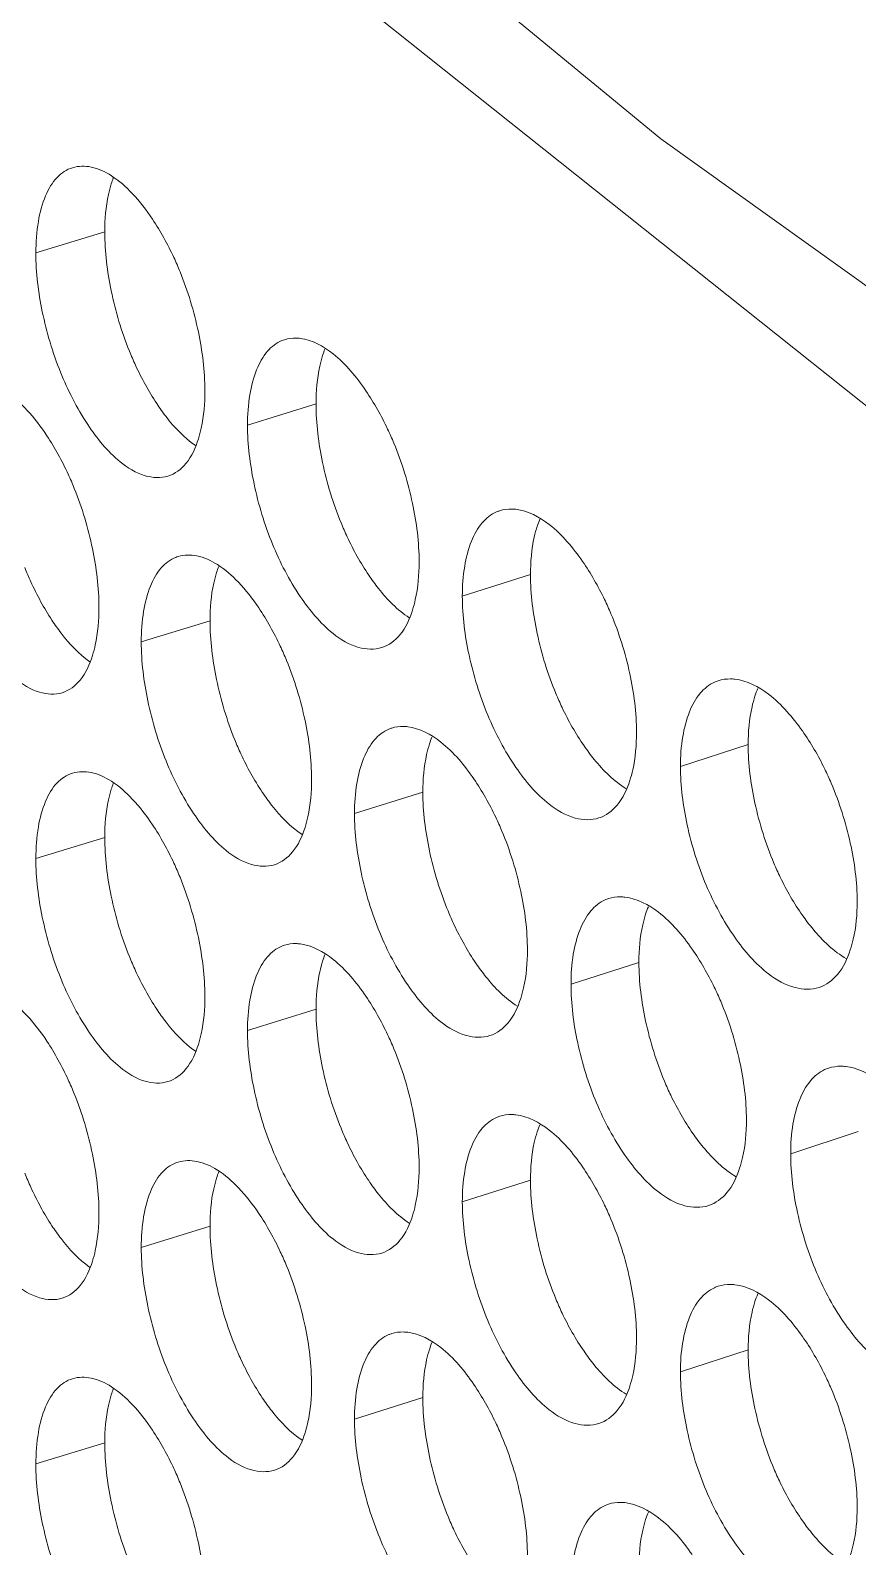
# Model space of a CAD drawing. Header units: millimetres. Extents: x 1177 to 4147, y 93 to 2194.
# Drawn here: x 2500.1 to 2510.86, y 1069.65 to 1089.37 of the extents above; entities that cross this region are included whole.
import ezdxf

# ---------------------------------------------------------------- set-up
doc = ezdxf.new("R2010")
doc.units = ezdxf.units.MM
doc.header["$LTSCALE"] = 0.1
doc.layers.get('0').update_dxf_attribs({"lineweight": 13})
doc.layers.add('标注', color=251, linetype='Continuous', lineweight=9)

# ---------------------------------------------------------------- blocks, each defined once
blk = doc.blocks.new('02')
for points in [[(4327.576, 1163.343), (4365.76, 1132.96), (4409.242, 1104.407)], [(4330.641, 1163.42), (4352.417, 1145.502), (4383.613, 1123.186), (4422.405, 1099.322)]]:
    blk.add_lwpolyline(points)
at = {"layer": '标注'}
for p, q in [((4342.08, 1143.771), (4340.799, 1143.381)), ((4346.007, 1140.579), (4344.733, 1140.183)), ((4349.993, 1137.405), (4348.726, 1137.003)), ((4344.036, 1136.548), (4342.758, 1136.155)), ((4354.039, 1134.25), (4352.78, 1133.842)), ((4347.992, 1133.365), (4346.722, 1132.966)), ((4342.08, 1132.521), (4340.799, 1132.131)), ((4352.008, 1130.2), (4350.746, 1129.795)), ((4346.007, 1129.329), (4344.733, 1128.933)), ((4356.084, 1127.055), (4354.829, 1126.644)), ((4349.993, 1126.155), (4348.726, 1125.753)), ((4344.036, 1125.298), (4342.758, 1124.905)), ((4354.039, 1123), (4352.78, 1122.592)), ((4347.992, 1122.115), (4346.722, 1121.716)), ((4342.08, 1121.271), (4340.799, 1120.881)), ((4342.08, 1121.271), (4340.799, 1120.881))]:
    blk.add_line(p, q, dxfattribs=at)
for centre, radius, start, end in [((4344.003, 1144.104), 1.889, 159.2059, 162.6715), ((4345.609, 1141.165), 0.633, 107.3212, 111.9576), ((4347.904, 1140.914), 1.862, 158.5276, 162.4554), ((4349.619, 1137.971), 0.651, 107.6638, 113.1281), ((4351.866, 1137.741), 1.837, 157.8589, 162.2429), ((4343.627, 1137.144), 0.623, 107.151, 111.3587), ((4345.946, 1136.882), 1.875, 158.8656, 162.563), ((4353.688, 1134.795), 0.67, 108.0096, 114.2633), ((4355.89, 1134.588), 1.814, 157.2003, 162.034), ((4347.607, 1133.941), 0.642, 107.4921, 112.5473), ((4349.877, 1133.7), 1.849, 158.192, 162.3487), ((4344.003, 1132.854), 1.889, 159.2059, 162.6715), ((4351.646, 1130.756), 0.661, 107.8363, 113.7), ((4353.87, 1130.537), 1.825, 157.5283, 162.138), ((4345.609, 1129.915), 0.633, 107.3212, 111.9576), ((4347.904, 1129.664), 1.862, 158.5276, 162.4554), ((4355.745, 1127.59), 0.68, 108.1838, 114.818), ((4349.619, 1126.721), 0.651, 107.6638, 113.1281), ((4351.866, 1126.491), 1.837, 157.8589, 162.2429), ((4343.627, 1125.894), 0.623, 107.151, 111.3587), ((4345.946, 1125.632), 1.875, 158.8656, 162.563), ((4353.688, 1123.545), 0.67, 108.0096, 114.2633), ((4355.89, 1123.338), 1.814, 157.2003, 162.034), ((4347.607, 1122.691), 0.642, 107.4921, 112.5473), ((4349.877, 1122.45), 1.849, 158.192, 162.3487), ((4344.003, 1121.604), 1.889, 159.2059, 162.6715), ((4344.003, 1121.604), 1.889, 159.2059, 162.6715), ((4351.646, 1119.506), 0.661, 107.8363, 113.7), ((4353.87, 1119.287), 1.825, 157.5283, 162.138)]:
    blk.add_arc(centre, radius, start, end, dxfattribs=at)
for points, knots in [([(4341.48, 1144.965), (4341.372, 1144.933), (4341.157, 1144.788), (4340.95, 1144.422), (4340.824, 1143.939), (4340.799, 1143.577), (4340.799, 1143.381)], [0, 0, 0, 0, 0.184776, 0.405862, 0.677804, 1, 1, 1, 1]), ([(4342.966, 1144.008), (4342.854, 1144.176), (4342.627, 1144.473), (4342.244, 1144.815), (4341.855, 1145), (4341.59, 1144.999), (4341.48, 1144.965)], [0, 0, 0, 0, 0.324351, 0.596195, 0.815556, 1, 1, 1, 1]), ([(4342.2, 1144.667), (4342.18, 1144.602), (4342.104, 1144.309), (4342.08, 1144.005), (4342.08, 1143.771)], [0, 0, 0, 0, 0.225626, 1, 1, 1, 1]), ([(4343.479, 1143.031), (4343.443, 1143.12), (4343.296, 1143.458), (4343.118, 1143.782), (4342.966, 1144.008)], [0, 0, 0, 0, 0.260387, 1, 1, 1, 1]), ([(4342.08, 1143.771), (4342.08, 1143.405), (4342.174, 1142.648), (4342.391, 1141.92), (4342.537, 1141.559)], [0, 0, 0, 0, 0.484648, 1, 1, 1, 1]), ([(4340.799, 1143.381), (4340.799, 1143.015), (4340.893, 1142.258), (4341.216, 1141.177), (4341.7, 1140.227), (4342.129, 1139.694), (4342.365, 1139.502)], [0, 0, 0, 0, 0.256604, 0.529576, 0.786585, 1, 1, 1, 1]), ([(4343.941, 1140.821), (4343.941, 1141.187), (4343.845, 1141.943), (4343.626, 1142.671), (4343.479, 1143.031)], [0, 0, 0, 0, 0.484476, 1, 1, 1, 1]), ([(4345.373, 1141.752), (4345.27, 1141.71), (4345.069, 1141.554), (4344.876, 1141.191), (4344.756, 1140.722), (4344.733, 1140.371), (4344.733, 1140.183)], [0, 0, 0, 0, 0.187225, 0.410841, 0.682034, 1, 1, 1, 1]), ([(4345.714, 1141.793), (4345.689, 1141.796), (4345.59, 1141.804), (4345.49, 1141.791), (4345.421, 1141.769)], [0, 0, 0, 0, 0.259055, 1, 1, 1, 1]), ([(4346.933, 1140.82), (4346.761, 1141.073), (4346.426, 1141.489), (4345.936, 1141.765), (4345.714, 1141.793)], [0, 0, 0, 0, 0.577332, 1, 1, 1, 1]), ([(4342.537, 1141.559), (4342.573, 1141.47), (4342.718, 1141.133), (4342.895, 1140.809), (4343.045, 1140.582)], [0, 0, 0, 0, 0.260496, 1, 1, 1, 1]), ([(4346.129, 1141.475), (4346.108, 1141.41), (4346.031, 1141.117), (4346.007, 1140.813), (4346.007, 1140.579)], [0, 0, 0, 0, 0.225897, 1, 1, 1, 1]), ([(4341.005, 1139.984), (4340.894, 1140.152), (4340.692, 1140.418), (4340.368, 1140.723), (4340.08, 1140.901), (4339.797, 1140.984), (4339.613, 1140.97), (4339.532, 1140.945)], [0, 0, 0, 0, 0.324474, 0.533713, 0.711862, 0.863947, 1, 1, 1, 1]), ([(4343.819, 1139.926), (4343.84, 1139.991), (4343.916, 1140.283), (4343.941, 1140.587), (4343.941, 1140.821)], [0, 0, 0, 0, 0.225833, 1, 1, 1, 1]), ([(4347.454, 1139.846), (4347.417, 1139.934), (4347.268, 1140.271), (4347.087, 1140.595), (4346.933, 1140.82)], [0, 0, 0, 0, 0.260211, 1, 1, 1, 1]), ([(4343.045, 1140.582), (4343.1, 1140.5), (4343.306, 1140.211), (4343.555, 1139.946), (4343.766, 1139.802)], [0, 0, 0, 0, 0.280375, 1, 1, 1, 1]), ([(4346.007, 1140.579), (4346.007, 1140.212), (4346.102, 1139.456), (4346.323, 1138.729), (4346.471, 1138.368)], [0, 0, 0, 0, 0.484571, 1, 1, 1, 1]), ([(4344.733, 1140.183), (4344.733, 1139.817), (4344.829, 1139.06), (4345.156, 1137.979), (4345.649, 1137.032), (4346.084, 1136.502), (4346.323, 1136.311)], [0, 0, 0, 0, 0.256219, 0.528865, 0.785923, 1, 1, 1, 1]), ([(4341.514, 1139.006), (4341.478, 1139.095), (4341.332, 1139.433), (4341.155, 1139.757), (4341.005, 1139.984)], [0, 0, 0, 0, 0.260475, 1, 1, 1, 1]), ([(4343.255, 1139.235), (4343.385, 1139.275), (4343.644, 1139.475), (4343.768, 1139.764), (4343.819, 1139.926)], [0, 0, 0, 0, 0.443684, 1, 1, 1, 1]), ([(4347.923, 1137.638), (4347.923, 1138.004), (4347.825, 1138.759), (4347.603, 1139.486), (4347.454, 1139.846)], [0, 0, 0, 0, 0.484398, 1, 1, 1, 1]), ([(4342.365, 1139.502), (4342.502, 1139.39), (4342.779, 1139.214), (4343.119, 1139.194), (4343.255, 1139.235)], [0, 0, 0, 0, 0.555929, 1, 1, 1, 1]), ([(4341.972, 1136.795), (4341.972, 1137.161), (4341.877, 1137.917), (4341.66, 1138.645), (4341.514, 1139.006)], [0, 0, 0, 0, 0.484515, 1, 1, 1, 1]), ([(4349.363, 1138.57), (4349.26, 1138.526), (4349.062, 1138.366), (4348.869, 1138.005), (4348.75, 1137.537), (4348.726, 1137.19), (4348.726, 1137.003)], [0, 0, 0, 0, 0.188951, 0.413428, 0.683995, 1, 1, 1, 1]), ([(4349.722, 1138.618), (4349.696, 1138.621), (4349.595, 1138.628), (4349.493, 1138.614), (4349.421, 1138.592)], [0, 0, 0, 0, 0.258969, 1, 1, 1, 1]), ([(4350.96, 1137.651), (4350.785, 1137.903), (4350.444, 1138.319), (4349.948, 1138.591), (4349.722, 1138.618)], [0, 0, 0, 0, 0.575826, 1, 1, 1, 1]), ([(4346.471, 1138.368), (4346.507, 1138.28), (4346.655, 1137.943), (4346.834, 1137.62), (4346.987, 1137.395)], [0, 0, 0, 0, 0.26032, 1, 1, 1, 1]), ([(4350.117, 1138.302), (4350.096, 1138.236), (4350.018, 1137.944), (4349.993, 1137.639), (4349.993, 1137.405)], [0, 0, 0, 0, 0.226169, 1, 1, 1, 1]), ([(4343.4, 1137.725), (4343.297, 1137.685), (4343.095, 1137.529), (4342.901, 1137.167), (4342.782, 1136.696), (4342.758, 1136.344), (4342.758, 1136.155)], [0, 0, 0, 0, 0.186349, 0.409523, 0.681034, 1, 1, 1, 1]), ([(4344.942, 1136.787), (4344.829, 1136.955), (4344.599, 1137.252), (4344.213, 1137.593), (4343.82, 1137.776), (4343.554, 1137.774), (4343.443, 1137.74)], [0, 0, 0, 0, 0.323685, 0.595295, 0.814917, 1, 1, 1, 1]), ([(4347.799, 1136.742), (4347.82, 1136.807), (4347.897, 1137.099), (4347.923, 1137.404), (4347.923, 1137.638)], [0, 0, 0, 0, 0.226105, 1, 1, 1, 1]), ([(4351.488, 1136.679), (4351.451, 1136.767), (4351.299, 1137.104), (4351.116, 1137.426), (4350.96, 1137.651)], [0, 0, 0, 0, 0.260034, 1, 1, 1, 1]), ([(4340.593, 1137.536), (4340.628, 1137.447), (4340.773, 1137.109), (4340.948, 1136.785), (4341.097, 1136.558)], [0, 0, 0, 0, 0.260583, 1, 1, 1, 1]), ([(4344.157, 1137.443), (4344.137, 1137.378), (4344.06, 1137.086), (4344.036, 1136.781), (4344.036, 1136.548)], [0, 0, 0, 0, 0.225761, 1, 1, 1, 1]), ([(4346.987, 1137.395), (4347.044, 1137.31), (4347.259, 1137.015), (4347.519, 1136.746), (4347.74, 1136.604)], [0, 0, 0, 0, 0.281036, 1, 1, 1, 1]), ([(4349.993, 1137.405), (4349.993, 1137.039), (4350.09, 1136.283), (4350.314, 1135.556), (4350.464, 1135.197)], [0, 0, 0, 0, 0.484494, 1, 1, 1, 1]), ([(4341.851, 1135.9), (4341.872, 1135.965), (4341.948, 1136.257), (4341.972, 1136.561), (4341.972, 1136.795)], [0, 0, 0, 0, 0.225697, 1, 1, 1, 1]), ([(4345.459, 1135.811), (4345.422, 1135.9), (4345.274, 1136.237), (4345.095, 1136.561), (4344.942, 1136.787)], [0, 0, 0, 0, 0.260299, 1, 1, 1, 1]), ([(4348.726, 1137.003), (4348.726, 1136.637), (4348.824, 1135.881), (4349.157, 1134.801), (4349.657, 1133.855), (4350.098, 1133.328), (4350.341, 1133.138)], [0, 0, 0, 0, 0.255833, 0.528153, 0.785258, 1, 1, 1, 1]), ([(4341.097, 1136.558), (4341.151, 1136.476), (4341.353, 1136.191), (4341.595, 1135.928), (4341.802, 1135.784)], [0, 0, 0, 0, 0.280024, 1, 1, 1, 1]), ([(4344.036, 1136.548), (4344.036, 1136.181), (4344.131, 1135.425), (4344.35, 1134.697), (4344.496, 1134.336)], [0, 0, 0, 0, 0.48461, 1, 1, 1, 1]), ([(4347.23, 1136.05), (4347.361, 1136.091), (4347.621, 1136.291), (4347.747, 1136.58), (4347.799, 1136.742)], [0, 0, 0, 0, 0.445594, 1, 1, 1, 1]), ([(4351.964, 1134.473), (4351.964, 1134.839), (4351.866, 1135.595), (4351.639, 1136.32), (4351.488, 1136.679)], [0, 0, 0, 0, 0.484321, 1, 1, 1, 1]), ([(4346.323, 1136.311), (4346.463, 1136.199), (4346.747, 1136.024), (4347.092, 1136.006), (4347.23, 1136.05)], [0, 0, 0, 0, 0.554701, 1, 1, 1, 1]), ([(4342.758, 1136.155), (4342.758, 1135.788), (4342.853, 1135.032), (4343.179, 1133.951), (4343.667, 1133.002), (4344.099, 1132.471), (4344.336, 1132.279)], [0, 0, 0, 0, 0.256412, 0.529221, 0.786254, 1, 1, 1, 1]), ([(4341.29, 1135.21), (4341.419, 1135.25), (4341.678, 1135.45), (4341.8, 1135.738), (4341.851, 1135.9)], [0, 0, 0, 0, 0.442709, 1, 1, 1, 1]), ([(4345.924, 1133.602), (4345.924, 1133.968), (4345.828, 1134.724), (4345.607, 1135.451), (4345.459, 1135.811)], [0, 0, 0, 0, 0.484437, 1, 1, 1, 1]), ([(4340.408, 1135.479), (4340.545, 1135.367), (4340.818, 1135.191), (4341.155, 1135.169), (4341.29, 1135.21)], [0, 0, 0, 0, 0.55656, 1, 1, 1, 1]), ([(4353.413, 1135.406), (4353.311, 1135.36), (4353.114, 1135.198), (4352.922, 1134.837), (4352.804, 1134.372), (4352.78, 1134.027), (4352.78, 1133.842)], [0, 0, 0, 0, 0.190641, 0.415947, 0.685903, 1, 1, 1, 1]), ([(4353.791, 1135.462), (4353.764, 1135.465), (4353.66, 1135.471), (4353.554, 1135.457), (4353.481, 1135.433)], [0, 0, 0, 0, 0.25889, 1, 1, 1, 1]), ([(4355.047, 1134.5), (4354.868, 1134.753), (4354.52, 1135.168), (4354.018, 1135.436), (4353.791, 1135.462)], [0, 0, 0, 0, 0.574346, 1, 1, 1, 1]), ([(4350.464, 1135.197), (4350.501, 1135.108), (4350.651, 1134.772), (4350.833, 1134.45), (4350.988, 1134.226)], [0, 0, 0, 0, 0.260144, 1, 1, 1, 1]), ([(4354.165, 1135.147), (4354.143, 1135.082), (4354.065, 1134.789), (4354.039, 1134.484), (4354.039, 1134.25)], [0, 0, 0, 0, 0.226444, 1, 1, 1, 1]), ([(4347.36, 1134.534), (4347.258, 1134.491), (4347.058, 1134.333), (4346.865, 1133.971), (4346.746, 1133.502), (4346.722, 1133.153), (4346.722, 1132.966)], [0, 0, 0, 0, 0.188092, 0.412143, 0.683021, 1, 1, 1, 1]), ([(4347.711, 1134.578), (4347.685, 1134.581), (4347.585, 1134.588), (4347.484, 1134.575), (4347.414, 1134.553)], [0, 0, 0, 0, 0.259011, 1, 1, 1, 1]), ([(4348.939, 1133.608), (4348.766, 1133.861), (4348.428, 1134.277), (4347.935, 1134.551), (4347.711, 1134.578)], [0, 0, 0, 0, 0.576575, 1, 1, 1, 1]), ([(4344.496, 1134.336), (4344.532, 1134.248), (4344.679, 1133.911), (4344.857, 1133.587), (4345.008, 1133.361)], [0, 0, 0, 0, 0.260408, 1, 1, 1, 1]), ([(4348.115, 1134.261), (4348.095, 1134.196), (4348.017, 1133.903), (4347.992, 1133.598), (4347.992, 1133.365)], [0, 0, 0, 0, 0.226033, 1, 1, 1, 1]), ([(4351.839, 1133.577), (4351.86, 1133.642), (4351.939, 1133.934), (4351.964, 1134.239), (4351.964, 1134.473)], [0, 0, 0, 0, 0.22638, 1, 1, 1, 1]), ([(4354.039, 1134.25), (4354.039, 1133.884), (4354.138, 1133.128), (4354.365, 1132.403), (4354.517, 1132.044)], [0, 0, 0, 0, 0.484416, 1, 1, 1, 1]), ([(4355.582, 1133.531), (4355.544, 1133.619), (4355.391, 1133.955), (4355.204, 1134.277), (4355.047, 1134.5)], [0, 0, 0, 0, 0.259857, 1, 1, 1, 1]), ([(4350.988, 1134.226), (4351.048, 1134.139), (4351.271, 1133.838), (4351.543, 1133.565), (4351.774, 1133.425)], [0, 0, 0, 0, 0.281645, 1, 1, 1, 1]), ([(4341.48, 1133.715), (4341.372, 1133.683), (4341.157, 1133.538), (4340.95, 1133.172), (4340.824, 1132.689), (4340.799, 1132.327), (4340.799, 1132.131)], [0, 0, 0, 0, 0.184776, 0.405862, 0.677804, 1, 1, 1, 1]), ([(4342.966, 1132.758), (4342.854, 1132.926), (4342.627, 1133.223), (4342.244, 1133.565), (4341.855, 1133.75), (4341.59, 1133.749), (4341.48, 1133.715)], [0, 0, 0, 0, 0.324351, 0.596195, 0.815556, 1, 1, 1, 1]), ([(4352.78, 1133.842), (4352.78, 1133.476), (4352.879, 1132.72), (4353.217, 1131.642), (4353.725, 1130.698), (4354.173, 1130.173), (4354.418, 1129.985)], [0, 0, 0, 0, 0.255445, 0.527438, 0.784592, 1, 1, 1, 1]), ([(4342.2, 1133.417), (4342.18, 1133.352), (4342.104, 1133.059), (4342.08, 1132.755), (4342.08, 1132.521)], [0, 0, 0, 0, 0.225626, 1, 1, 1, 1]), ([(4345.802, 1132.707), (4345.822, 1132.772), (4345.899, 1133.064), (4345.924, 1133.368), (4345.924, 1133.602)], [0, 0, 0, 0, 0.225969, 1, 1, 1, 1]), ([(4349.463, 1132.635), (4349.427, 1132.724), (4349.276, 1133.06), (4349.094, 1133.383), (4348.939, 1133.608)], [0, 0, 0, 0, 0.260123, 1, 1, 1, 1]), ([(4351.265, 1132.883), (4351.396, 1132.925), (4351.657, 1133.125), (4351.786, 1133.414), (4351.839, 1133.577)], [0, 0, 0, 0, 0.447449, 1, 1, 1, 1]), ([(4356.065, 1131.327), (4356.065, 1131.693), (4355.965, 1132.449), (4355.735, 1133.173), (4355.582, 1133.531)], [0, 0, 0, 0, 0.484243, 1, 1, 1, 1]), ([(4345.008, 1133.361), (4345.065, 1133.277), (4345.275, 1132.986), (4345.529, 1132.718), (4345.746, 1132.576)], [0, 0, 0, 0, 0.280712, 1, 1, 1, 1]), ([(4347.992, 1133.365), (4347.992, 1132.998), (4348.089, 1132.242), (4348.311, 1131.515), (4348.46, 1131.155)], [0, 0, 0, 0, 0.484532, 1, 1, 1, 1]), ([(4350.341, 1133.138), (4350.484, 1133.026), (4350.774, 1132.852), (4351.125, 1132.838), (4351.265, 1132.883)], [0, 0, 0, 0, 0.553517, 1, 1, 1, 1]), ([(4346.722, 1132.966), (4346.722, 1132.599), (4346.819, 1131.843), (4347.149, 1130.763), (4347.646, 1129.816), (4348.084, 1129.287), (4348.324, 1129.097)], [0, 0, 0, 0, 0.256026, 0.528509, 0.78559, 1, 1, 1, 1]), ([(4343.479, 1131.781), (4343.443, 1131.87), (4343.296, 1132.208), (4343.118, 1132.532), (4342.966, 1132.758)], [0, 0, 0, 0, 0.260387, 1, 1, 1, 1]), ([(4345.235, 1132.015), (4345.365, 1132.056), (4345.625, 1132.256), (4345.75, 1132.544), (4345.802, 1132.707)], [0, 0, 0, 0, 0.444646, 1, 1, 1, 1]), ([(4349.936, 1130.428), (4349.936, 1130.794), (4349.838, 1131.55), (4349.614, 1132.275), (4349.463, 1132.635)], [0, 0, 0, 0, 0.48436, 1, 1, 1, 1]), ([(4342.08, 1132.521), (4342.08, 1132.155), (4342.174, 1131.398), (4342.391, 1130.67), (4342.537, 1130.309)], [0, 0, 0, 0, 0.484648, 1, 1, 1, 1]), ([(4344.336, 1132.279), (4344.475, 1132.167), (4344.755, 1131.992), (4345.098, 1131.973), (4345.235, 1132.015)], [0, 0, 0, 0, 0.555309, 1, 1, 1, 1]), ([(4340.799, 1132.131), (4340.799, 1131.765), (4340.893, 1131.008), (4341.216, 1129.927), (4341.7, 1128.977), (4342.129, 1128.444), (4342.365, 1128.252)], [0, 0, 0, 0, 0.256604, 0.529576, 0.786585, 1, 1, 1, 1]), ([(4354.517, 1132.044), (4354.554, 1131.956), (4354.707, 1131.62), (4354.891, 1131.299), (4355.048, 1131.075)], [0, 0, 0, 0, 0.259967, 1, 1, 1, 1]), ([(4343.941, 1129.571), (4343.941, 1129.937), (4343.845, 1130.693), (4343.626, 1131.421), (4343.479, 1131.781)], [0, 0, 0, 0, 0.484476, 1, 1, 1, 1]), ([(4348.46, 1131.155), (4348.496, 1131.067), (4348.645, 1130.73), (4348.826, 1130.408), (4348.98, 1130.183)], [0, 0, 0, 0, 0.260232, 1, 1, 1, 1]), ([(4351.381, 1131.361), (4351.278, 1131.316), (4351.081, 1131.155), (4350.888, 1130.793), (4350.769, 1130.327), (4350.746, 1129.981), (4350.746, 1129.795)], [0, 0, 0, 0, 0.1898, 0.414696, 0.684955, 1, 1, 1, 1]), ([(4351.749, 1131.412), (4351.723, 1131.415), (4351.62, 1131.422), (4351.516, 1131.408), (4351.444, 1131.385)], [0, 0, 0, 0, 0.258928, 1, 1, 1, 1]), ([(4352.996, 1130.448), (4352.819, 1130.701), (4352.475, 1131.116), (4351.975, 1131.386), (4351.749, 1131.412)], [0, 0, 0, 0, 0.575082, 1, 1, 1, 1]), ([(4355.938, 1130.431), (4355.959, 1130.496), (4356.039, 1130.788), (4356.065, 1131.093), (4356.065, 1131.327)], [0, 0, 0, 0, 0.226657, 1, 1, 1, 1]), ([(4352.133, 1131.097), (4352.112, 1131.032), (4352.034, 1130.739), (4352.008, 1130.434), (4352.008, 1130.2)], [0, 0, 0, 0, 0.226307, 1, 1, 1, 1]), ([(4355.048, 1131.075), (4355.111, 1130.986), (4355.343, 1130.681), (4355.627, 1130.404), (4355.867, 1130.267)], [0, 0, 0, 0, 0.282202, 1, 1, 1, 1]), ([(4342.537, 1130.309), (4342.573, 1130.22), (4342.718, 1129.883), (4342.895, 1129.559), (4343.045, 1129.332)], [0, 0, 0, 0, 0.260496, 1, 1, 1, 1]), ([(4345.373, 1130.502), (4345.27, 1130.46), (4345.069, 1130.304), (4344.876, 1129.941), (4344.756, 1129.472), (4344.733, 1129.121), (4344.733, 1128.933)], [0, 0, 0, 0, 0.187225, 0.410841, 0.682034, 1, 1, 1, 1]), ([(4345.714, 1130.543), (4345.689, 1130.546), (4345.59, 1130.554), (4345.49, 1130.541), (4345.421, 1130.519)], [0, 0, 0, 0, 0.259055, 1, 1, 1, 1]), ([(4346.933, 1129.57), (4346.761, 1129.823), (4346.426, 1130.239), (4345.936, 1130.515), (4345.714, 1130.543)], [0, 0, 0, 0, 0.577332, 1, 1, 1, 1]), ([(4349.811, 1129.532), (4349.832, 1129.597), (4349.911, 1129.889), (4349.936, 1130.194), (4349.936, 1130.428)], [0, 0, 0, 0, 0.226242, 1, 1, 1, 1]), ([(4353.528, 1129.478), (4353.49, 1129.566), (4353.338, 1129.902), (4353.153, 1130.224), (4352.996, 1130.448)], [0, 0, 0, 0, 0.259945, 1, 1, 1, 1]), ([(4355.359, 1129.736), (4355.492, 1129.779), (4355.754, 1129.979), (4355.884, 1130.269), (4355.938, 1130.431)], [0, 0, 0, 0, 0.449251, 1, 1, 1, 1]), ([(4346.129, 1130.225), (4346.108, 1130.16), (4346.031, 1129.867), (4346.007, 1129.563), (4346.007, 1129.329)], [0, 0, 0, 0, 0.225897, 1, 1, 1, 1]), ([(4348.98, 1130.183), (4349.038, 1130.097), (4349.258, 1129.799), (4349.523, 1129.528), (4349.749, 1129.387)], [0, 0, 0, 0, 0.281347, 1, 1, 1, 1]), ([(4352.008, 1130.2), (4352.008, 1129.834), (4352.107, 1129.078), (4352.332, 1128.352), (4352.483, 1127.993)], [0, 0, 0, 0, 0.484455, 1, 1, 1, 1]), ([(4350.746, 1129.795), (4350.746, 1129.429), (4350.844, 1128.673), (4351.18, 1127.594), (4351.684, 1126.649), (4352.128, 1126.123), (4352.372, 1125.934)], [0, 0, 0, 0, 0.255639, 0.527795, 0.784925, 1, 1, 1, 1]), ([(4354.418, 1129.985), (4354.565, 1129.873), (4354.861, 1129.699), (4355.217, 1129.689), (4355.359, 1129.736)], [0, 0, 0, 0, 0.552376, 1, 1, 1, 1]), ([(4341.005, 1128.734), (4340.894, 1128.902), (4340.692, 1129.168), (4340.368, 1129.473), (4340.08, 1129.651), (4339.797, 1129.734), (4339.613, 1129.72), (4339.532, 1129.695)], [0, 0, 0, 0, 0.324474, 0.533713, 0.711862, 0.863947, 1, 1, 1, 1]), ([(4343.819, 1128.676), (4343.84, 1128.741), (4343.916, 1129.033), (4343.941, 1129.337), (4343.941, 1129.571)], [0, 0, 0, 0, 0.225833, 1, 1, 1, 1]), ([(4347.454, 1128.596), (4347.417, 1128.684), (4347.268, 1129.021), (4347.087, 1129.345), (4346.933, 1129.57)], [0, 0, 0, 0, 0.260211, 1, 1, 1, 1]), ([(4349.24, 1128.839), (4349.371, 1128.881), (4349.632, 1129.081), (4349.759, 1129.37), (4349.811, 1129.532)], [0, 0, 0, 0, 0.446528, 1, 1, 1, 1]), ([(4354.007, 1127.273), (4354.007, 1127.639), (4353.908, 1128.394), (4353.68, 1129.119), (4353.528, 1129.478)], [0, 0, 0, 0, 0.484282, 1, 1, 1, 1]), ([(4343.045, 1129.332), (4343.1, 1129.25), (4343.306, 1128.961), (4343.555, 1128.696), (4343.766, 1128.552)], [0, 0, 0, 0, 0.280375, 1, 1, 1, 1]), ([(4346.007, 1129.329), (4346.007, 1128.962), (4346.102, 1128.206), (4346.323, 1127.479), (4346.471, 1127.118)], [0, 0, 0, 0, 0.484571, 1, 1, 1, 1]), ([(4344.733, 1128.933), (4344.733, 1128.567), (4344.829, 1127.81), (4345.156, 1126.729), (4345.649, 1125.782), (4346.084, 1125.252), (4346.323, 1125.061)], [0, 0, 0, 0, 0.256219, 0.528865, 0.785923, 1, 1, 1, 1]), ([(4348.324, 1129.097), (4348.466, 1128.985), (4348.753, 1128.81), (4349.101, 1128.795), (4349.24, 1128.839)], [0, 0, 0, 0, 0.554103, 1, 1, 1, 1]), ([(4341.514, 1127.756), (4341.478, 1127.845), (4341.332, 1128.183), (4341.155, 1128.507), (4341.005, 1128.734)], [0, 0, 0, 0, 0.260475, 1, 1, 1, 1]), ([(4343.255, 1127.985), (4343.385, 1128.025), (4343.644, 1128.225), (4343.768, 1128.514), (4343.819, 1128.676)], [0, 0, 0, 0, 0.443684, 1, 1, 1, 1]), ([(4347.923, 1126.388), (4347.923, 1126.754), (4347.825, 1127.509), (4347.603, 1128.236), (4347.454, 1128.596)], [0, 0, 0, 0, 0.484398, 1, 1, 1, 1]), ([(4342.365, 1128.252), (4342.502, 1128.14), (4342.779, 1127.964), (4343.119, 1127.944), (4343.255, 1127.985)], [0, 0, 0, 0, 0.555929, 1, 1, 1, 1]), ([(4355.46, 1128.207), (4355.358, 1128.159), (4355.162, 1127.996), (4354.971, 1127.635), (4354.852, 1127.171), (4354.829, 1126.828), (4354.829, 1126.644)], [0, 0, 0, 0, 0.191473, 0.417182, 0.686837, 1, 1, 1, 1]), ([(4355.847, 1128.266), (4355.82, 1128.269), (4355.714, 1128.275), (4355.608, 1128.26), (4355.533, 1128.236)], [0, 0, 0, 0, 0.258853, 1, 1, 1, 1]), ([(4357.112, 1127.307), (4356.932, 1127.56), (4356.581, 1127.975), (4356.076, 1128.241), (4355.847, 1128.266)], [0, 0, 0, 0, 0.573616, 1, 1, 1, 1]), ([(4352.483, 1127.993), (4352.52, 1127.905), (4352.671, 1127.569), (4352.855, 1127.247), (4353.01, 1127.023)], [0, 0, 0, 0, 0.260055, 1, 1, 1, 1]), ([(4341.972, 1125.545), (4341.972, 1125.911), (4341.877, 1126.667), (4341.66, 1127.395), (4341.514, 1127.756)], [0, 0, 0, 0, 0.484515, 1, 1, 1, 1]), ([(4349.363, 1127.32), (4349.26, 1127.276), (4349.062, 1127.116), (4348.869, 1126.755), (4348.75, 1126.287), (4348.726, 1125.94), (4348.726, 1125.753)], [0, 0, 0, 0, 0.188951, 0.413428, 0.683995, 1, 1, 1, 1]), ([(4349.722, 1127.368), (4349.696, 1127.371), (4349.595, 1127.378), (4349.493, 1127.364), (4349.421, 1127.342)], [0, 0, 0, 0, 0.258969, 1, 1, 1, 1]), ([(4350.96, 1126.401), (4350.785, 1126.653), (4350.444, 1127.069), (4349.948, 1127.341), (4349.722, 1127.368)], [0, 0, 0, 0, 0.575826, 1, 1, 1, 1]), ([(4353.881, 1126.376), (4353.902, 1126.441), (4353.981, 1126.734), (4354.007, 1127.039), (4354.007, 1127.273)], [0, 0, 0, 0, 0.226518, 1, 1, 1, 1]), ([(4346.471, 1127.118), (4346.507, 1127.03), (4346.655, 1126.693), (4346.834, 1126.37), (4346.987, 1126.145)], [0, 0, 0, 0, 0.26032, 1, 1, 1, 1]), ([(4350.117, 1127.052), (4350.096, 1126.986), (4350.018, 1126.694), (4349.993, 1126.389), (4349.993, 1126.155)], [0, 0, 0, 0, 0.226169, 1, 1, 1, 1]), ([(4353.01, 1127.023), (4353.072, 1126.935), (4353.3, 1126.632), (4353.577, 1126.357), (4353.813, 1126.218)], [0, 0, 0, 0, 0.28193, 1, 1, 1, 1]), ([(4354.829, 1126.644), (4354.829, 1126.278), (4354.929, 1125.522), (4355.269, 1124.444), (4355.781, 1123.501), (4356.232, 1122.978), (4356.479, 1122.791)], [0, 0, 0, 0, 0.255252, 0.52708, 0.784259, 1, 1, 1, 1]), ([(4343.4, 1126.475), (4343.297, 1126.435), (4343.095, 1126.279), (4342.901, 1125.917), (4342.782, 1125.446), (4342.758, 1125.094), (4342.758, 1124.905)], [0, 0, 0, 0, 0.186349, 0.409523, 0.681034, 1, 1, 1, 1]), ([(4344.942, 1125.537), (4344.829, 1125.705), (4344.599, 1126.002), (4344.213, 1126.343), (4343.82, 1126.526), (4343.554, 1126.524), (4343.443, 1126.49)], [0, 0, 0, 0, 0.323685, 0.595295, 0.814917, 1, 1, 1, 1]), ([(4347.799, 1125.492), (4347.82, 1125.557), (4347.897, 1125.849), (4347.923, 1126.154), (4347.923, 1126.388)], [0, 0, 0, 0, 0.226105, 1, 1, 1, 1]), ([(4351.488, 1125.429), (4351.451, 1125.517), (4351.299, 1125.854), (4351.116, 1126.176), (4350.96, 1126.401)], [0, 0, 0, 0, 0.260034, 1, 1, 1, 1]), ([(4353.305, 1125.682), (4353.437, 1125.725), (4353.698, 1125.925), (4353.828, 1126.214), (4353.881, 1126.376)], [0, 0, 0, 0, 0.448356, 1, 1, 1, 1]), ([(4340.593, 1126.286), (4340.628, 1126.197), (4340.773, 1125.859), (4340.948, 1125.535), (4341.097, 1125.308)], [0, 0, 0, 0, 0.260583, 1, 1, 1, 1]), ([(4344.157, 1126.193), (4344.137, 1126.128), (4344.06, 1125.836), (4344.036, 1125.531), (4344.036, 1125.298)], [0, 0, 0, 0, 0.225761, 1, 1, 1, 1]), ([(4346.987, 1126.145), (4347.044, 1126.06), (4347.259, 1125.765), (4347.519, 1125.496), (4347.74, 1125.354)], [0, 0, 0, 0, 0.281036, 1, 1, 1, 1]), ([(4349.993, 1126.155), (4349.993, 1125.789), (4350.09, 1125.033), (4350.314, 1124.306), (4350.464, 1123.947)], [0, 0, 0, 0, 0.484494, 1, 1, 1, 1]), ([(4352.372, 1125.934), (4352.517, 1125.822), (4352.81, 1125.648), (4353.164, 1125.636), (4353.305, 1125.682)], [0, 0, 0, 0, 0.552941, 1, 1, 1, 1]), ([(4341.851, 1124.65), (4341.872, 1124.715), (4341.948, 1125.007), (4341.972, 1125.311), (4341.972, 1125.545)], [0, 0, 0, 0, 0.225697, 1, 1, 1, 1]), ([(4345.459, 1124.561), (4345.422, 1124.65), (4345.274, 1124.987), (4345.095, 1125.311), (4344.942, 1125.537)], [0, 0, 0, 0, 0.260299, 1, 1, 1, 1]), ([(4348.726, 1125.753), (4348.726, 1125.387), (4348.824, 1124.631), (4349.157, 1123.551), (4349.657, 1122.605), (4350.098, 1122.078), (4350.341, 1121.888)], [0, 0, 0, 0, 0.255833, 0.528153, 0.785258, 1, 1, 1, 1]), ([(4341.097, 1125.308), (4341.151, 1125.226), (4341.353, 1124.941), (4341.595, 1124.678), (4341.802, 1124.534)], [0, 0, 0, 0, 0.280024, 1, 1, 1, 1]), ([(4344.036, 1125.298), (4344.036, 1124.931), (4344.131, 1124.175), (4344.35, 1123.447), (4344.496, 1123.086)], [0, 0, 0, 0, 0.48461, 1, 1, 1, 1]), ([(4347.23, 1124.8), (4347.361, 1124.841), (4347.621, 1125.041), (4347.747, 1125.33), (4347.799, 1125.492)], [0, 0, 0, 0, 0.445594, 1, 1, 1, 1]), ([(4351.964, 1123.223), (4351.964, 1123.589), (4351.866, 1124.345), (4351.639, 1125.07), (4351.488, 1125.429)], [0, 0, 0, 0, 0.484321, 1, 1, 1, 1]), ([(4346.323, 1125.061), (4346.463, 1124.949), (4346.747, 1124.774), (4347.092, 1124.756), (4347.23, 1124.8)], [0, 0, 0, 0, 0.554701, 1, 1, 1, 1]), ([(4342.758, 1124.905), (4342.758, 1124.538), (4342.853, 1123.782), (4343.179, 1122.701), (4343.667, 1121.752), (4344.099, 1121.221), (4344.336, 1121.029)], [0, 0, 0, 0, 0.256412, 0.529221, 0.786254, 1, 1, 1, 1]), ([(4341.29, 1123.96), (4341.419, 1124), (4341.678, 1124.2), (4341.8, 1124.488), (4341.851, 1124.65)], [0, 0, 0, 0, 0.442709, 1, 1, 1, 1]), ([(4345.924, 1122.352), (4345.924, 1122.718), (4345.828, 1123.474), (4345.607, 1124.201), (4345.459, 1124.561)], [0, 0, 0, 0, 0.484437, 1, 1, 1, 1]), ([(4340.408, 1124.229), (4340.545, 1124.117), (4340.818, 1123.941), (4341.155, 1123.919), (4341.29, 1123.96)], [0, 0, 0, 0, 0.55656, 1, 1, 1, 1]), ([(4353.413, 1124.156), (4353.311, 1124.11), (4353.114, 1123.948), (4352.922, 1123.587), (4352.804, 1123.122), (4352.78, 1122.777), (4352.78, 1122.592)], [0, 0, 0, 0, 0.190641, 0.415947, 0.685903, 1, 1, 1, 1]), ([(4353.791, 1124.212), (4353.764, 1124.215), (4353.66, 1124.221), (4353.554, 1124.207), (4353.481, 1124.183)], [0, 0, 0, 0, 0.25889, 1, 1, 1, 1]), ([(4355.047, 1123.25), (4354.868, 1123.503), (4354.52, 1123.918), (4354.018, 1124.186), (4353.791, 1124.212)], [0, 0, 0, 0, 0.574346, 1, 1, 1, 1]), ([(4350.464, 1123.947), (4350.501, 1123.858), (4350.651, 1123.522), (4350.833, 1123.2), (4350.988, 1122.976)], [0, 0, 0, 0, 0.260144, 1, 1, 1, 1]), ([(4354.165, 1123.897), (4354.143, 1123.832), (4354.065, 1123.539), (4354.039, 1123.234), (4354.039, 1123)], [0, 0, 0, 0, 0.226444, 1, 1, 1, 1]), ([(4347.36, 1123.284), (4347.258, 1123.241), (4347.058, 1123.083), (4346.865, 1122.721), (4346.746, 1122.252), (4346.722, 1121.903), (4346.722, 1121.716)], [0, 0, 0, 0, 0.188092, 0.412143, 0.683021, 1, 1, 1, 1]), ([(4347.711, 1123.328), (4347.685, 1123.331), (4347.585, 1123.338), (4347.484, 1123.325), (4347.414, 1123.303)], [0, 0, 0, 0, 0.259011, 1, 1, 1, 1]), ([(4348.939, 1122.358), (4348.766, 1122.611), (4348.428, 1123.027), (4347.935, 1123.301), (4347.711, 1123.328)], [0, 0, 0, 0, 0.576575, 1, 1, 1, 1]), ([(4344.496, 1123.086), (4344.532, 1122.998), (4344.679, 1122.661), (4344.857, 1122.337), (4345.008, 1122.111)], [0, 0, 0, 0, 0.260408, 1, 1, 1, 1]), ([(4348.115, 1123.011), (4348.095, 1122.946), (4348.017, 1122.653), (4347.992, 1122.348), (4347.992, 1122.115)], [0, 0, 0, 0, 0.226033, 1, 1, 1, 1]), ([(4350.988, 1122.976), (4351.048, 1122.889), (4351.271, 1122.588), (4351.543, 1122.315), (4351.774, 1122.175)], [0, 0, 0, 0, 0.281645, 1, 1, 1, 1]), ([(4351.839, 1122.327), (4351.86, 1122.392), (4351.939, 1122.684), (4351.964, 1122.989), (4351.964, 1123.223)], [0, 0, 0, 0, 0.22638, 1, 1, 1, 1]), ([(4354.039, 1123), (4354.039, 1122.634), (4354.138, 1121.878), (4354.365, 1121.153), (4354.517, 1120.794)], [0, 0, 0, 0, 0.484416, 1, 1, 1, 1]), ([(4355.582, 1122.281), (4355.544, 1122.369), (4355.391, 1122.705), (4355.204, 1123.027), (4355.047, 1123.25)], [0, 0, 0, 0, 0.259857, 1, 1, 1, 1]), ([(4341.48, 1122.465), (4341.372, 1122.433), (4341.157, 1122.288), (4340.95, 1121.922), (4340.824, 1121.439), (4340.799, 1121.077), (4340.799, 1120.881)], [0, 0, 0, 0, 0.184776, 0.405862, 0.677804, 1, 1, 1, 1]), ([(4341.48, 1122.465), (4341.372, 1122.433), (4341.157, 1122.288), (4340.95, 1121.922), (4340.824, 1121.439), (4340.799, 1121.077), (4340.799, 1120.881)], [0, 0, 0, 0, 0.184776, 0.405862, 0.677804, 1, 1, 1, 1]), ([(4342.966, 1121.508), (4342.854, 1121.676), (4342.627, 1121.973), (4342.244, 1122.315), (4341.855, 1122.5), (4341.59, 1122.499), (4341.48, 1122.465)], [0, 0, 0, 0, 0.324351, 0.596195, 0.815556, 1, 1, 1, 1]), ([(4342.966, 1121.508), (4342.854, 1121.676), (4342.627, 1121.973), (4342.244, 1122.315), (4341.855, 1122.5), (4341.59, 1122.499), (4341.48, 1122.465)], [0, 0, 0, 0, 0.324351, 0.596195, 0.815556, 1, 1, 1, 1]), ([(4352.78, 1122.592), (4352.78, 1122.226), (4352.879, 1121.47), (4353.217, 1120.392), (4353.725, 1119.448), (4354.173, 1118.923), (4354.418, 1118.735)], [0, 0, 0, 0, 0.255445, 0.527438, 0.784592, 1, 1, 1, 1]), ([(4342.2, 1122.167), (4342.18, 1122.102), (4342.104, 1121.809), (4342.08, 1121.505), (4342.08, 1121.271)], [0, 0, 0, 0, 0.225626, 1, 1, 1, 1]), ([(4342.2, 1122.167), (4342.18, 1122.102), (4342.104, 1121.809), (4342.08, 1121.505), (4342.08, 1121.271)], [0, 0, 0, 0, 0.225626, 1, 1, 1, 1]), ([(4345.802, 1121.457), (4345.822, 1121.522), (4345.899, 1121.814), (4345.924, 1122.118), (4345.924, 1122.352)], [0, 0, 0, 0, 0.225969, 1, 1, 1, 1]), ([(4349.463, 1121.385), (4349.427, 1121.474), (4349.276, 1121.81), (4349.094, 1122.133), (4348.939, 1122.358)], [0, 0, 0, 0, 0.260123, 1, 1, 1, 1]), ([(4351.265, 1121.633), (4351.396, 1121.675), (4351.657, 1121.875), (4351.786, 1122.164), (4351.839, 1122.327)], [0, 0, 0, 0, 0.447449, 1, 1, 1, 1]), ([(4356.065, 1120.077), (4356.065, 1120.443), (4355.965, 1121.199), (4355.735, 1121.923), (4355.582, 1122.281)], [0, 0, 0, 0, 0.484243, 1, 1, 1, 1]), ([(4345.008, 1122.111), (4345.065, 1122.027), (4345.275, 1121.736), (4345.529, 1121.468), (4345.746, 1121.326)], [0, 0, 0, 0, 0.280712, 1, 1, 1, 1]), ([(4347.992, 1122.115), (4347.992, 1121.748), (4348.089, 1120.992), (4348.311, 1120.265), (4348.46, 1119.905)], [0, 0, 0, 0, 0.484532, 1, 1, 1, 1]), ([(4350.341, 1121.888), (4350.484, 1121.776), (4350.774, 1121.602), (4351.125, 1121.588), (4351.265, 1121.633)], [0, 0, 0, 0, 0.553517, 1, 1, 1, 1]), ([(4346.722, 1121.716), (4346.722, 1121.349), (4346.819, 1120.593), (4347.149, 1119.513), (4347.646, 1118.566), (4348.084, 1118.037), (4348.324, 1117.847)], [0, 0, 0, 0, 0.256026, 0.528509, 0.78559, 1, 1, 1, 1]), ([(4343.479, 1120.531), (4343.443, 1120.62), (4343.296, 1120.958), (4343.118, 1121.282), (4342.966, 1121.508)], [0, 0, 0, 0, 0.260387, 1, 1, 1, 1]), ([(4343.479, 1120.531), (4343.443, 1120.62), (4343.296, 1120.958), (4343.118, 1121.282), (4342.966, 1121.508)], [0, 0, 0, 0, 0.260387, 1, 1, 1, 1]), ([(4345.235, 1120.765), (4345.365, 1120.806), (4345.625, 1121.006), (4345.75, 1121.294), (4345.802, 1121.457)], [0, 0, 0, 0, 0.444646, 1, 1, 1, 1]), ([(4349.936, 1119.178), (4349.936, 1119.544), (4349.838, 1120.3), (4349.614, 1121.025), (4349.463, 1121.385)], [0, 0, 0, 0, 0.48436, 1, 1, 1, 1]), ([(4342.08, 1121.271), (4342.08, 1120.905), (4342.174, 1120.148), (4342.391, 1119.42), (4342.537, 1119.059)], [0, 0, 0, 0, 0.484648, 1, 1, 1, 1]), ([(4342.08, 1121.271), (4342.08, 1120.905), (4342.174, 1120.148), (4342.391, 1119.42), (4342.537, 1119.059)], [0, 0, 0, 0, 0.484648, 1, 1, 1, 1]), ([(4344.336, 1121.029), (4344.475, 1120.917), (4344.755, 1120.742), (4345.098, 1120.723), (4345.235, 1120.765)], [0, 0, 0, 0, 0.555309, 1, 1, 1, 1]), ([(4340.799, 1120.881), (4340.799, 1120.515), (4340.893, 1119.758), (4341.216, 1118.677), (4341.7, 1117.727), (4342.129, 1117.194), (4342.365, 1117.002)], [0, 0, 0, 0, 0.256604, 0.529576, 0.786585, 1, 1, 1, 1]), ([(4340.799, 1120.881), (4340.799, 1120.515), (4340.893, 1119.758), (4341.216, 1118.677), (4341.7, 1117.727), (4342.129, 1117.194), (4342.365, 1117.002)], [0, 0, 0, 0, 0.256604, 0.529576, 0.786585, 1, 1, 1, 1]), ([(4354.517, 1120.794), (4354.554, 1120.706), (4354.707, 1120.37), (4354.891, 1120.049), (4355.048, 1119.825)], [0, 0, 0, 0, 0.259967, 1, 1, 1, 1]), ([(4343.941, 1118.321), (4343.941, 1118.687), (4343.845, 1119.443), (4343.626, 1120.171), (4343.479, 1120.531)], [0, 0, 0, 0, 0.484476, 1, 1, 1, 1]), ([(4343.941, 1118.321), (4343.941, 1118.687), (4343.845, 1119.443), (4343.626, 1120.171), (4343.479, 1120.531)], [0, 0, 0, 0, 0.484476, 1, 1, 1, 1]), ([(4351.749, 1120.162), (4351.723, 1120.165), (4351.62, 1120.172), (4351.516, 1120.158), (4351.444, 1120.135)], [0, 0, 0, 0, 0.258928, 1, 1, 1, 1]), ([(4352.996, 1119.198), (4352.819, 1119.451), (4352.475, 1119.866), (4351.975, 1120.136), (4351.749, 1120.162)], [0, 0, 0, 0, 0.575082, 1, 1, 1, 1]), ([(4348.46, 1119.905), (4348.496, 1119.817), (4348.645, 1119.48), (4348.826, 1119.158), (4348.98, 1118.933)], [0, 0, 0, 0, 0.260232, 1, 1, 1, 1]), ([(4351.381, 1120.111), (4351.278, 1120.066), (4351.081, 1119.905), (4350.888, 1119.543), (4350.769, 1119.077), (4350.746, 1118.731), (4350.746, 1118.545)], [0, 0, 0, 0, 0.1898, 0.414696, 0.684955, 1, 1, 1, 1]), ([(4355.938, 1119.181), (4355.959, 1119.246), (4356.039, 1119.538), (4356.065, 1119.843), (4356.065, 1120.077)], [0, 0, 0, 0, 0.226657, 1, 1, 1, 1]), ([(4352.133, 1119.847), (4352.112, 1119.782), (4352.034, 1119.489), (4352.008, 1119.184), (4352.008, 1118.95)], [0, 0, 0, 0, 0.226307, 1, 1, 1, 1]), ([(4355.048, 1119.825), (4355.111, 1119.736), (4355.343, 1119.431), (4355.627, 1119.154), (4355.867, 1119.017)], [0, 0, 0, 0, 0.282202, 1, 1, 1, 1])]:
    blk.add_open_spline(points, degree=3, knots=knots, dxfattribs=at)

msp = doc.modelspace()

# ---------------------------------------------------------------- block references
at = {"xscale": 0.7, "yscale": 0.7, "zscale": 0.7}
msp.add_blockref('02', (-538.391, 286.112), dxfattribs=at)

doc.saveas('drawing.dxf')
